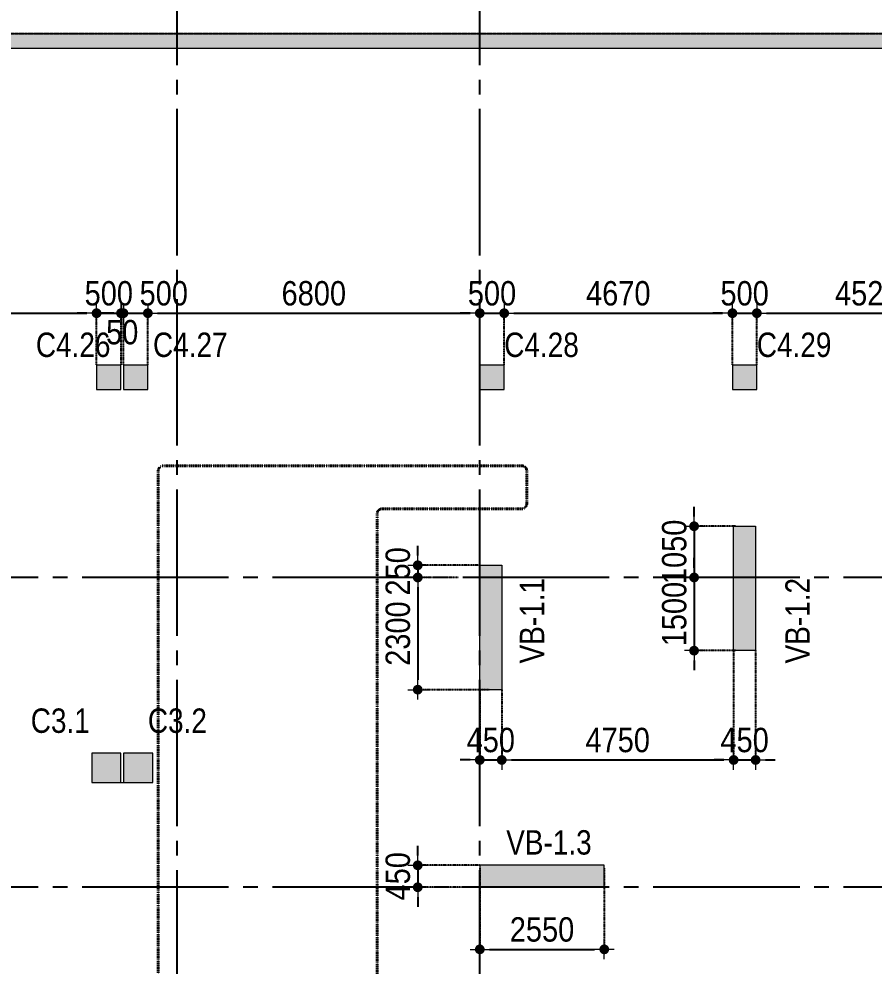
# Model space of a CAD drawing. Header units: millimetres. Extents: x -3973692 to -2843767, y 592734 to 838475.
# Drawn here: x -3681086 to -3663569, y 754266 to 773680 of the extents above; entities that cross this region are included whole.
import ezdxf
from ezdxf.enums import TextEntityAlignment as Align

# ---------------------------------------------------------------- set-up
doc = ezdxf.new("R2010")
doc.units = ezdxf.units.MM
doc.header["$MEASUREMENT"] = 0
doc.header["$PDMODE"] = 3
doc.header["$PDSIZE"] = -20
for name, pattern in [('CHG_XX_Cot_Ham 1$0$MB_Luoi truc$0$HTT Hidden 21', [3, 2, -1]), ('CHG_XX_Luoi truc$0$MB_Luoi truc$0$Center101', [13, 10, -1, 1, -1]), ('DIVIDE2', [15.875, 6.35, -3.175, 0, -3.175, 0, -3.175]), ('HIDDEN5', [2.8375, 1.25, -1.5875])]:
    doc.linetypes.add(name, pattern=pattern)
doc.layers.get('0').update_dxf_attribs({"lineweight": 9})
doc.layers.get('Defpoints').update_dxf_attribs({"color": 10, "lineweight": 0})
for name, color, linetype, lineweight in [("'S_General_Dim_1", 1, 'Continuous', 18), ("'S_General_Divide_3 Intermediate", 3, 'DIVIDE2', 40), ('CHG_XX_Cot_Ham 1$0$Ap0302_PC', 150, 'Continuous', 9), ('CHG_XX_Cot_Ham 1$0$Ap0302_PC @ 1', 150, 'Continuous', 9), ('CHG_XX_Cot_Ham 1$0$Ap0302_PC @ 150 VP1', 150, 'Continuous', 9), ('CHG_XX_Cot_Ham 1$0$Ap0302_PC @ 150 VP2', 150, 'Continuous', 9), ('CHG_XX_Cot_Ham 1$0$Ap0302_PC @ 150 VP3', 150, 'Continuous', 9), ('CHG_XX_Cot_Ham 1$0$Ap0302_PC @ 150 VP4', 150, 'Continuous', 9), ('CHG_XX_Cot_Ham 1$0$Ap0302_PC @ 150 VP5', 150, 'Continuous', 9), ('CHG_XX_Cot_Ham 1$0$Ap0302_PC @ 150 VP6', 150, 'Continuous', 9), ('CHG_XX_Cot_Ham 1$0$Ap0302_PC @ 150 VP7', 150, 'Continuous', 9), ('CHG_XX_Cot_Ham 1$0$Ap0302_PC @ 150 VP8', 150, 'Continuous', 9), ('CHG_XX_Cot_Ham 1$0$Ap0302_PC @ 150 VP9', 150, 'Continuous', 9), ('CHG_XX_Cot_Ham 1$0$Ap0302_PC @ 150 VPModel', 150, 'Continuous', 9), ('CHG_XX_Cot_Ham 1$0$Ap0311_H', 8, 'Continuous', 15), ('CHG_XX_Cot_Ham 1$0$S_Concrete_Cont_2 Normal', 2, 'Continuous', 13), ('TEXT', 7, 'Continuous', 15)]:
    doc.layers.add(name, color=color, linetype=linetype, lineweight=lineweight)
for name, color, linetype in [('CHG_XX_Cot_Ham 1$0$MB_Cot ham$0$Concrete Line', 6, 'Continuous'), ('CHG_XX_Cot_Ham 1$0$mb_cot tang 1-3$0$Concrete Line', 6, 'Continuous'), ('CHG_XX_Luoi truc$0$Grid', 34, 'Continuous'), ('CHG_XX_Luoi truc$0$Grid Line', 251, 'CHG_XX_Luoi truc$0$MB_Luoi truc$0$Center101'), ('dim', 1, 'Continuous')]:
    doc.layers.add(name, color=color, linetype=linetype)
doc.styles.add('arial', font='arial.ttf', dxfattribs={"width": 0.85})
doc.styles.add('CHG_XX_Luoi truc$0$MB_Luoi truc$0$Grid A-F$0$VNI-HelveCB', font='')
doc.styles.add('TTP-HelCon', font='')
doc.styles.get('CHG_XX_Luoi truc$0$MB_Luoi truc$0$Grid A-F$0$VNI-HelveCB').set_extended_font_data('VNI-Helve-Condense', bold=True)
doc.styles.get('TTP-HelCon').set_extended_font_data('VNI-Helve-Condense')
doc.dimstyles.new('200', dxfattribs={"dimscale": 200, "dimtxt": 2.5, "dimasz": 1, "dimexe": 0, "dimexo": 0, "dimgap": 0.75, "dimtad": 1, "dimdec": 0, "dimrnd": 10, "dimzin": 9, "dimdsep": 46, "dimtxsty": 'arial', "dimblk1": 'DIMDOT', "dimblk2": 'DIMDOT', "dimsah": 1, "dimcen": 2, "dimdle": 3, "dimclre": 8, "dimclrt": 2, "dimadec": 0, "dimazin": 0, "dimtfac": 1, "dimtdec": 0, "dimtix": 1, "dimtmove": 2, "dimatfit": 3, "dimldrblk": 'DIMPIJL', "dimfxl": 1, "dimtvp": 1.8, "dimtolj": 1, "dimtzin": 0, "dimarcsym": 0})

# ---------------------------------------------------------------- blocks, each defined once
blk = doc.blocks.new('*U2841')
at = {"layer": 'CHG_XX_Luoi truc$0$Grid Line'}
blk.add_line((0, 0), (0, 608), dxfattribs=at)
at = {"layer": 'CHG_XX_Luoi truc$0$Grid', "lineweight": -2, "style": 'CHG_XX_Luoi truc$0$MB_Luoi truc$0$Grid A-F$0$VNI-HelveCB'}
for tag, p in [('GRIDSUB', (0, 617)), ('GRID', (0, -9))]:
    blk.add_attdef(tag, text='', height=5, dxfattribs=at).set_placement(p, align=Align.MIDDLE)
blk = doc.blocks.new('*U2843')
at = {"layer": 'CHG_XX_Luoi truc$0$Grid Line'}
blk.add_line((0, 0), (0, 438), dxfattribs=at)
at = {"layer": 'CHG_XX_Luoi truc$0$Grid', "lineweight": -2, "style": 'CHG_XX_Luoi truc$0$MB_Luoi truc$0$Grid A-F$0$VNI-HelveCB'}
for tag, p in [('GRIDSUB', (0, 447)), ('GRID', (0, -9))]:
    blk.add_attdef(tag, text='', height=5, dxfattribs=at).set_placement(p, align=Align.MIDDLE)
blk = doc.blocks.new('CHG_XX_Luoi truc')
at = {"layer": 'CHG_XX_Luoi truc$0$Grid', "xscale": 300, "yscale": 300, "zscale": 300}
for p in [(70650, -12747), (76850, -12747)]:
    blk.add_blockref('*U2841', p, dxfattribs=at)
at = {"layer": 'CHG_XX_Luoi truc$0$Grid', "xscale": 300.0000000000013, "yscale": 300.0000000000013, "zscale": 300.0000000000013, "rotation": 90}
for p in [(110703, 152250), (110703, 145900)]:
    blk.add_blockref('*U2843', p, dxfattribs=at)
blk = doc.blocks.new('*U3241')
at = {"layer": 'CHG_XX_Cot_Ham 1$0$Ap0302_PC @ 1'}
h = blk.add_hatch(color=256, dxfattribs=at)
h.dxf.hatch_style = 1
h.paths.add_polyline_path([(450, 0), (0, 0), (0, -2550), (450, -2550)])
at = {"layer": 'CHG_XX_Cot_Ham 1$0$Ap0302_PC @ 150 VP1'}
h = blk.add_hatch(color=256, dxfattribs=at)
h.dxf.hatch_style = 1
h.paths.add_polyline_path([(450, 0), (0, 0), (0, -2550), (450, -2550)])
at = {"layer": 'CHG_XX_Cot_Ham 1$0$Ap0302_PC @ 150 VP2'}
h = blk.add_hatch(color=256, dxfattribs=at)
h.dxf.hatch_style = 1
h.paths.add_polyline_path([(450, 0), (0, 0), (0, -2550), (450, -2550)])
at = {"layer": 'CHG_XX_Cot_Ham 1$0$Ap0302_PC @ 150 VP3'}
h = blk.add_hatch(color=256, dxfattribs=at)
h.dxf.hatch_style = 1
h.paths.add_polyline_path([(450, 0), (0, 0), (0, -2550), (450, -2550)])
at = {"layer": 'CHG_XX_Cot_Ham 1$0$Ap0302_PC @ 150 VP4'}
h = blk.add_hatch(color=256, dxfattribs=at)
h.dxf.hatch_style = 1
h.paths.add_polyline_path([(450, 0), (0, 0), (0, -2550), (450, -2550)])
at = {"layer": 'CHG_XX_Cot_Ham 1$0$Ap0302_PC @ 150 VP5'}
h = blk.add_hatch(color=256, dxfattribs=at)
h.dxf.hatch_style = 1
h.paths.add_polyline_path([(450, 0), (0, 0), (0, -2550), (450, -2550)])
at = {"layer": 'CHG_XX_Cot_Ham 1$0$Ap0302_PC @ 150 VP6'}
h = blk.add_hatch(color=256, dxfattribs=at)
h.dxf.hatch_style = 1
h.paths.add_polyline_path([(450, 0), (0, 0), (0, -2550), (450, -2550)])
at = {"layer": 'CHG_XX_Cot_Ham 1$0$Ap0302_PC @ 150 VP7'}
h = blk.add_hatch(color=256, dxfattribs=at)
h.dxf.hatch_style = 1
h.paths.add_polyline_path([(450, 0), (0, 0), (0, -2550), (450, -2550)])
at = {"layer": 'CHG_XX_Cot_Ham 1$0$Ap0302_PC @ 150 VP8'}
h = blk.add_hatch(color=256, dxfattribs=at)
h.dxf.hatch_style = 1
h.paths.add_polyline_path([(450, 0), (0, 0), (0, -2550), (450, -2550)])
at = {"layer": 'CHG_XX_Cot_Ham 1$0$Ap0302_PC @ 150 VP9'}
h = blk.add_hatch(color=256, dxfattribs=at)
h.dxf.hatch_style = 1
h.paths.add_polyline_path([(450, 0), (0, 0), (0, -2550), (450, -2550)])
at = {"layer": 'CHG_XX_Cot_Ham 1$0$Ap0302_PC @ 150 VPModel'}
h = blk.add_hatch(color=256, dxfattribs=at)
h.dxf.hatch_style = 1
h.paths.add_polyline_path([(450, 0), (0, 0), (0, -2550), (450, -2550)])
blk = doc.blocks.new('CHG_XX_Cot_Ham 1$0$Block A_C450x2250')
at = {"layer": 'CHG_XX_Cot_Ham 1$0$Ap0302_PC'}
blk.add_lwpolyline([(450, -2550), (0, -2550), (0, 0), (450, 0)], close=True, dxfattribs=at)
blk.add_blockref('*U3241', (0, 0), dxfattribs=at)
blk = doc.blocks.new('*U3243')
at = {"layer": 'CHG_XX_Cot_Ham 1$0$Ap0302_PC @ 1'}
h = blk.add_hatch(color=3, dxfattribs=at)
h.dxf.hatch_style = 1
h.paths.add_polyline_path([(-250, -250), (-250, 250), (250, 250), (250, -250)])
at = {"layer": 'CHG_XX_Cot_Ham 1$0$Ap0302_PC @ 150 VP1'}
h = blk.add_hatch(color=3, dxfattribs=at)
h.dxf.hatch_style = 1
h.paths.add_polyline_path([(-250, -250), (-250, 250), (250, 250), (250, -250)])
at = {"layer": 'CHG_XX_Cot_Ham 1$0$Ap0302_PC @ 150 VP2'}
h = blk.add_hatch(color=3, dxfattribs=at)
h.dxf.hatch_style = 1
h.paths.add_polyline_path([(-250, -250), (-250, 250), (250, 250), (250, -250)])
at = {"layer": 'CHG_XX_Cot_Ham 1$0$Ap0302_PC @ 150 VP3'}
h = blk.add_hatch(color=3, dxfattribs=at)
h.dxf.hatch_style = 1
h.paths.add_polyline_path([(-250, -250), (-250, 250), (250, 250), (250, -250)])
at = {"layer": 'CHG_XX_Cot_Ham 1$0$Ap0302_PC @ 150 VP4'}
h = blk.add_hatch(color=3, dxfattribs=at)
h.dxf.hatch_style = 1
h.paths.add_polyline_path([(-250, -250), (-250, 250), (250, 250), (250, -250)])
at = {"layer": 'CHG_XX_Cot_Ham 1$0$Ap0302_PC @ 150 VP5'}
h = blk.add_hatch(color=3, dxfattribs=at)
h.dxf.hatch_style = 1
h.paths.add_polyline_path([(-250, -250), (-250, 250), (250, 250), (250, -250)])
at = {"layer": 'CHG_XX_Cot_Ham 1$0$Ap0302_PC @ 150 VP6'}
h = blk.add_hatch(color=3, dxfattribs=at)
h.dxf.hatch_style = 1
h.paths.add_polyline_path([(-250, -250), (-250, 250), (250, 250), (250, -250)])
at = {"layer": 'CHG_XX_Cot_Ham 1$0$Ap0302_PC @ 150 VP7'}
h = blk.add_hatch(color=3, dxfattribs=at)
h.dxf.hatch_style = 1
h.paths.add_polyline_path([(-250, -250), (-250, 250), (250, 250), (250, -250)])
at = {"layer": 'CHG_XX_Cot_Ham 1$0$Ap0302_PC @ 150 VP8'}
h = blk.add_hatch(color=3, dxfattribs=at)
h.dxf.hatch_style = 1
h.paths.add_polyline_path([(-250, -250), (-250, 250), (250, 250), (250, -250)])
at = {"layer": 'CHG_XX_Cot_Ham 1$0$Ap0302_PC @ 150 VP9'}
h = blk.add_hatch(color=3, dxfattribs=at)
h.dxf.hatch_style = 1
h.paths.add_polyline_path([(-250, -250), (-250, 250), (250, 250), (250, -250)])
at = {"layer": 'CHG_XX_Cot_Ham 1$0$Ap0302_PC @ 150 VPModel'}
h = blk.add_hatch(color=3, dxfattribs=at)
h.dxf.hatch_style = 1
h.paths.add_polyline_path([(-250, -250), (-250, 250), (250, 250), (250, -250)])
blk = doc.blocks.new('CHG_XX_Cot_Ham 1$0$500x500')
at = {"layer": 'CHG_XX_Cot_Ham 1$0$Ap0302_PC'}
blk.add_lwpolyline([(250, -250), (250, 250), (-250, 250), (-250, -250)], close=True, dxfattribs=at)
blk.add_blockref('*U3243', (0, 0), dxfattribs=at)
blk = doc.blocks.new('*U3242')
at = {"layer": 'CHG_XX_Cot_Ham 1$0$Ap0302_PC @ 1'}
h = blk.add_hatch(color=50, dxfattribs=at)
h.dxf.hatch_style = 1
h.paths.add_polyline_path([(-300, -300), (-300, 300), (300, 300), (300, -300)])
at = {"layer": 'CHG_XX_Cot_Ham 1$0$Ap0302_PC @ 150 VP1'}
h = blk.add_hatch(color=50, dxfattribs=at)
h.dxf.hatch_style = 1
h.paths.add_polyline_path([(-300, -300), (-300, 300), (300, 300), (300, -300)])
at = {"layer": 'CHG_XX_Cot_Ham 1$0$Ap0302_PC @ 150 VP2'}
h = blk.add_hatch(color=50, dxfattribs=at)
h.dxf.hatch_style = 1
h.paths.add_polyline_path([(-300, -300), (-300, 300), (300, 300), (300, -300)])
at = {"layer": 'CHG_XX_Cot_Ham 1$0$Ap0302_PC @ 150 VP3'}
h = blk.add_hatch(color=50, dxfattribs=at)
h.dxf.hatch_style = 1
h.paths.add_polyline_path([(-300, -300), (-300, 300), (300, 300), (300, -300)])
at = {"layer": 'CHG_XX_Cot_Ham 1$0$Ap0302_PC @ 150 VP4'}
h = blk.add_hatch(color=50, dxfattribs=at)
h.dxf.hatch_style = 1
h.paths.add_polyline_path([(-300, -300), (-300, 300), (300, 300), (300, -300)])
at = {"layer": 'CHG_XX_Cot_Ham 1$0$Ap0302_PC @ 150 VP5'}
h = blk.add_hatch(color=50, dxfattribs=at)
h.dxf.hatch_style = 1
h.paths.add_polyline_path([(-300, -300), (-300, 300), (300, 300), (300, -300)])
at = {"layer": 'CHG_XX_Cot_Ham 1$0$Ap0302_PC @ 150 VP6'}
h = blk.add_hatch(color=50, dxfattribs=at)
h.dxf.hatch_style = 1
h.paths.add_polyline_path([(-300, -300), (-300, 300), (300, 300), (300, -300)])
at = {"layer": 'CHG_XX_Cot_Ham 1$0$Ap0302_PC @ 150 VP7'}
h = blk.add_hatch(color=50, dxfattribs=at)
h.dxf.hatch_style = 1
h.paths.add_polyline_path([(-300, -300), (-300, 300), (300, 300), (300, -300)])
at = {"layer": 'CHG_XX_Cot_Ham 1$0$Ap0302_PC @ 150 VP8'}
h = blk.add_hatch(color=50, dxfattribs=at)
h.dxf.hatch_style = 1
h.paths.add_polyline_path([(-300, -300), (-300, 300), (300, 300), (300, -300)])
at = {"layer": 'CHG_XX_Cot_Ham 1$0$Ap0302_PC @ 150 VP9'}
h = blk.add_hatch(color=50, dxfattribs=at)
h.dxf.hatch_style = 1
h.paths.add_polyline_path([(-300, -300), (-300, 300), (300, 300), (300, -300)])
at = {"layer": 'CHG_XX_Cot_Ham 1$0$Ap0302_PC @ 150 VPModel'}
h = blk.add_hatch(color=50, dxfattribs=at)
h.dxf.hatch_style = 1
h.paths.add_polyline_path([(-300, -300), (-300, 300), (300, 300), (300, -300)])
blk = doc.blocks.new('CHG_XX_Cot_Ham 1$0$HoBoi_C600x600')
at = {"layer": 'CHG_XX_Cot_Ham 1$0$Ap0302_PC'}
blk.add_lwpolyline([(300, -300), (300, 300), (-300, 300), (-300, -300)], close=True, dxfattribs=at)
blk.add_blockref('*U3242', (0, 0), dxfattribs=at)
blk = doc.blocks.new('CHG_XX_Cot_Ham 1')
at = {"layer": 'CHG_XX_Cot_Ham 1$0$Ap0311_H'}
h = blk.add_hatch(color=256, dxfattribs=at)
h.dxf.hatch_style = 1
h.paths.add_polyline_path([(99639.2, 163400), (-10900, 163400), (-10900, 85450), (-300, 85450), (-300, 84050), (32350, 84050), (32350, -9000), (103575.5, -9000), (106050, -6022), (106050, 158254.3)])
h.paths.add_polyline_path([(99533.7, 163100), (105750, 158110.4), (105750, 90450), (105650, 90450), (105650, 90450), (105750, 90450), (105750, 13850), (105750, 13825.9), (105750, -5913.6), (103434.7, -8700), (93600, -8700), (32650, -8700), (32650, 84350), (0, 84350), (0, 85750), (-10600, 85750), (-10600, 163100), (93600, 163100)], flags=16)
at = {"layer": 'CHG_XX_Cot_Ham 1$0$Ap0302_PC'}
blk.add_lwpolyline([(32350, 84050), (-300, 84050), (-300, 85450), (-10900, 85450), (-10900, 163400), (99639.2, 163400), (106050, 158254.3), (106050, -6022), (103575.5, -9000), (32350, -9000)], close=True, dxfattribs=at)
blk.add_lwpolyline([(105750, 90444), (105750, -5913.6), (103434.7, -8700), (32650, -8700), (32650, 84350), (0, 84350), (0, 85750), (-10600, 85750), (-10600, 163100), (99533.7, 163100), (105750, 158110.4), (105750, 127475.9)], dxfattribs=at)
at = {"layer": 'CHG_XX_Cot_Ham 1$0$MB_Cot ham$0$Concrete Line', "linetype": 'CHG_XX_Cot_Ham 1$0$MB_Luoi truc$0$HTT Hidden 21'}
blk.add_lwpolyline([(99639.2, 163400), (106050, 158254.3), (106050, -6022), (103575.5, -9000), (32350, -9000), (32350, 84050), (-300, 84050), (-300, 85450), (-10900, 85450), (-10900, 163400)], close=True, dxfattribs=at)
at = {"layer": 'Defpoints'}
blk.add_line((68900, 148050), (69550.6, 148050), dxfattribs=at)
at = {"layer": 'CHG_XX_Cot_Ham 1$0$Ap0302_PC'}
for p in [(82050, 153300), (76850, 152500)]:
    blk.add_blockref('CHG_XX_Cot_Ham 1$0$Block A_C450x2250', p, dxfattribs=at)
at = {"layer": 'CHG_XX_Cot_Ham 1$0$Ap0302_PC', "xscale": -1, "rotation": 90}
blk.add_blockref('CHG_XX_Cot_Ham 1$0$Block A_C450x2250', (76850, 146350), dxfattribs=at)
at = {"layer": 'CHG_XX_Cot_Ham 1$0$mb_cot tang 1-3$0$Concrete Line'}
for name, p in [('CHG_XX_Luoi truc', (0, 0)), ('CHG_XX_Cot_Ham 1$0$HoBoi_C600x600', (69200, 148350)), ('CHG_XX_Cot_Ham 1$0$HoBoi_C600x600', (69850, 148350))]:
    blk.add_blockref(name, p, dxfattribs=at)
at = {"layer": 'CHG_XX_Cot_Ham 1$0$S_Concrete_Cont_2 Normal'}
for p in [(69250, 156350), (69800, 156350), (77100, 156350), (82275, 156350)]:
    blk.add_blockref('CHG_XX_Cot_Ham 1$0$500x500', p, dxfattribs=at)
blk = doc.blocks.new('b')
at = {"layer": 'TEXT', "color": 3, "style": 'TTP-HelCon'}
for s, p in [('VB-1.1', (-21380, -1762)), ('VB-1.2', (-15940, -1762))]:
    blk.add_text(s, height=500, rotation=90, dxfattribs=at).set_placement(p)
blk.add_text('VB-1.3', height=500, dxfattribs=at).set_placement((-22159, -5680))
blk = doc.blocks.new('DIMDOT')
for p, q in [((0, -1), (0, 1)), ((1, 0), (-1, 0))]:
    blk.add_line(p, q)
at = {"const_width": 0.5}
blk.add_lwpolyline([(-0.25, 0, 1), (0.25, 0, 1)], format="xyb", close=True, dxfattribs=at)
blk = doc.blocks.new('*D1588')
at = {"layer": "'S_General_Dim_1", "color": 8, "linetype": 'HIDDEN5', "lineweight": -2, "transparency": 16777216}
for p, q in [((-3671645, 759931), (-3671645, 758490)), ((-3671195, 759931), (-3671195, 758490))]:
    blk.add_line(p, q, dxfattribs=at)
at = {"layer": "'S_General_Dim_1", "color": 0, "lineweight": -2, "transparency": 16777216}
for p, q in [((-3671845, 758490), (-3672045, 758490)), ((-3671645, 758490), (-3671195, 758490)), ((-3670995, 758490), (-3670795, 758490))]:
    blk.add_line(p, q, dxfattribs=at)
at = {"layer": 'Defpoints', "color": 0, "transparency": 16777216}
for p in [(-3671645, 759931), (-3671195, 759931), (-3671195, 758490)]:
    blk.add_point(p, dxfattribs=at)
at = {"layer": "'S_General_Dim_1", "color": 0, "lineweight": -2, "transparency": 16777216, "xscale": 200, "yscale": 200, "zscale": 200}
blk.add_blockref('DIMDOT', (-3671645, 758490), dxfattribs=at)
at = {"layer": "'S_General_Dim_1", "color": 0, "lineweight": -2, "transparency": 16777216, "xscale": 200, "yscale": 200, "zscale": 200, "rotation": 180}
blk.add_blockref('DIMDOT', (-3671195, 758490), dxfattribs=at)
at = {"layer": "'S_General_Dim_1", "color": 2, "transparency": 16777216, "insert": (-3671420, 758896), "char_height": 500, "attachment_point": 5, "style": 'arial'}
blk.add_mtext('\\A1;450', dxfattribs=at)
blk = doc.blocks.new('DIMPIJL')
at = {"linetype": 'ByBlock'}
blk.add_solid([(-2.5, 0.417), (-2.5, -0.417), (0, 0)], dxfattribs=at)
blk = doc.blocks.new('*D1589')
at = {"layer": "'S_General_Dim_1", "color": 8, "linetype": 'HIDDEN5', "lineweight": -2, "transparency": 16777216}
for p, q in [((-3666445, 760731), (-3666445, 758490)), ((-3671195, 759931), (-3671195, 758490))]:
    blk.add_line(p, q, dxfattribs=at)
at = {"layer": "'S_General_Dim_1", "color": 0, "lineweight": -2, "transparency": 16777216}
blk.add_line((-3670995, 758490), (-3666645, 758490), dxfattribs=at)
at = {"layer": 'Defpoints', "color": 0, "transparency": 16777216}
for p in [(-3666445, 760731), (-3671195, 759931), (-3666445, 758490)]:
    blk.add_point(p, dxfattribs=at)
at = {"layer": "'S_General_Dim_1", "color": 0, "lineweight": -2, "transparency": 16777216, "xscale": 200, "yscale": 200, "zscale": 200, "rotation": 180}
blk.add_blockref('DIMDOT', (-3671195, 758490), dxfattribs=at)
at = {"layer": "'S_General_Dim_1", "color": 0, "lineweight": -2, "transparency": 16777216, "xscale": 200, "yscale": 200, "zscale": 200}
blk.add_blockref('DIMDOT', (-3666445, 758490), dxfattribs=at)
at = {"layer": "'S_General_Dim_1", "color": 2, "transparency": 16777216, "insert": (-3668820, 758896), "char_height": 500, "attachment_point": 5, "style": 'arial'}
blk.add_mtext('\\A1;4750', dxfattribs=at)
blk = doc.blocks.new('*D1590')
at = {"layer": "'S_General_Dim_1", "color": 8, "linetype": 'HIDDEN5', "lineweight": -2, "transparency": 16777216}
for p, q in [((-3666445, 760731), (-3666445, 758490)), ((-3665995, 760731), (-3665995, 758490))]:
    blk.add_line(p, q, dxfattribs=at)
at = {"layer": "'S_General_Dim_1", "color": 0, "lineweight": -2, "transparency": 16777216}
for p, q in [((-3666645, 758490), (-3666845, 758490)), ((-3666445, 758490), (-3665995, 758490)), ((-3665795, 758490), (-3665595, 758490))]:
    blk.add_line(p, q, dxfattribs=at)
at = {"layer": 'Defpoints', "color": 0, "transparency": 16777216}
for p in [(-3666445, 760731), (-3665995, 760731), (-3665995, 758490)]:
    blk.add_point(p, dxfattribs=at)
at = {"layer": "'S_General_Dim_1", "color": 0, "lineweight": -2, "transparency": 16777216, "xscale": 200, "yscale": 200, "zscale": 200}
blk.add_blockref('DIMDOT', (-3666445, 758490), dxfattribs=at)
at = {"layer": "'S_General_Dim_1", "color": 0, "lineweight": -2, "transparency": 16777216, "xscale": 200, "yscale": 200, "zscale": 200, "rotation": 180}
blk.add_blockref('DIMDOT', (-3665995, 758490), dxfattribs=at)
at = {"layer": "'S_General_Dim_1", "color": 2, "transparency": 16777216, "insert": (-3666220, 758896), "char_height": 500, "attachment_point": 5, "style": 'arial'}
blk.add_mtext('\\A1;450', dxfattribs=at)
blk = doc.blocks.new('*D1482')
at = {"layer": "'S_General_Dim_1", "color": 0, "lineweight": -2, "transparency": 16777216}
for p, q in [((-3672916, 762681), (-3672916, 762881)), ((-3672916, 762481), (-3672916, 762231)), ((-3672916, 762031), (-3672916, 761831))]:
    blk.add_line(p, q, dxfattribs=at)
at = {"layer": "'S_General_Dim_1", "color": 8, "linetype": 'HIDDEN5', "lineweight": -2, "transparency": 16777216}
for p, q in [((-3671645, 762481), (-3672916, 762481)), ((-3672080, 762231), (-3672916, 762231))]:
    blk.add_line(p, q, dxfattribs=at)
at = {"layer": 'Defpoints', "color": 0, "transparency": 16777216}
for p in [(-3671645, 762481), (-3672916, 762231), (-3672080, 762231)]:
    blk.add_point(p, dxfattribs=at)
at = {"layer": "'S_General_Dim_1", "color": 0, "lineweight": -2, "transparency": 16777216, "xscale": 200, "yscale": 200, "zscale": 200}
for p, rotation in [((-3672916, 762481), 270), ((-3672916, 762231), 90)]:
    blk.add_blockref('DIMDOT', p, dxfattribs=dict(at, rotation=rotation))
at = {"layer": "'S_General_Dim_1", "color": 2, "transparency": 16777216, "insert": (-3673322, 762356), "char_height": 500, "attachment_point": 5, "rotation": 90, "style": 'arial'}
blk.add_mtext('\\A1;250', dxfattribs=at)
blk = doc.blocks.new('*D1483')
at = {"layer": "'S_General_Dim_1", "color": 8, "linetype": 'HIDDEN5', "lineweight": -2, "transparency": 16777216}
for p, q in [((-3672080, 762231), (-3672916, 762231)), ((-3671445, 759931), (-3672916, 759931))]:
    blk.add_line(p, q, dxfattribs=at)
at = {"layer": "'S_General_Dim_1", "color": 0, "lineweight": -2, "transparency": 16777216}
blk.add_line((-3672916, 762031), (-3672916, 760131), dxfattribs=at)
at = {"layer": 'Defpoints', "color": 0, "transparency": 16777216}
for p in [(-3672080, 762231), (-3672916, 759931), (-3671445, 759931)]:
    blk.add_point(p, dxfattribs=at)
at = {"layer": "'S_General_Dim_1", "color": 0, "lineweight": -2, "transparency": 16777216, "xscale": 200, "yscale": 200, "zscale": 200}
for p, rotation in [((-3672916, 762231), 90), ((-3672916, 759931), 270)]:
    blk.add_blockref('DIMDOT', p, dxfattribs=dict(at, rotation=rotation))
at = {"layer": "'S_General_Dim_1", "color": 2, "transparency": 16777216, "insert": (-3673322, 761081), "char_height": 500, "attachment_point": 5, "rotation": 90, "style": 'arial'}
blk.add_mtext('\\A1;2300', dxfattribs=at)
blk = doc.blocks.new('*D1484')
at = {"layer": "'S_General_Dim_1", "color": 0, "lineweight": -2, "transparency": 16777216}
for p, q in [((-3672916, 756531), (-3672916, 756731)), ((-3672916, 756331), (-3672916, 755881)), ((-3672916, 755681), (-3672916, 755481))]:
    blk.add_line(p, q, dxfattribs=at)
at = {"layer": "'S_General_Dim_1", "color": 8, "linetype": 'HIDDEN5', "lineweight": -2, "transparency": 16777216}
for p, q in [((-3671645, 756331), (-3672916, 756331)), ((-3671645, 755881), (-3672916, 755881))]:
    blk.add_line(p, q, dxfattribs=at)
at = {"layer": 'Defpoints', "color": 0, "transparency": 16777216}
for p in [(-3671645, 756331), (-3672916, 755881), (-3671645, 755881)]:
    blk.add_point(p, dxfattribs=at)
at = {"layer": "'S_General_Dim_1", "color": 0, "lineweight": -2, "transparency": 16777216, "xscale": 200, "yscale": 200, "zscale": 200}
for p, rotation in [((-3672916, 756331), 270), ((-3672916, 755881), 90)]:
    blk.add_blockref('DIMDOT', p, dxfattribs=dict(at, rotation=rotation))
at = {"layer": "'S_General_Dim_1", "color": 2, "transparency": 16777216, "insert": (-3673322, 756106), "char_height": 500, "attachment_point": 5, "rotation": 90, "style": 'arial'}
blk.add_mtext('\\A1;450', dxfattribs=at)
blk = doc.blocks.new('*D1513')
at = {"layer": "'S_General_Dim_1", "color": 0, "lineweight": -2, "transparency": 16777216}
for p, q in [((-3667255, 763481), (-3667255, 763681)), ((-3667255, 763281), (-3667255, 762231)), ((-3667255, 762031), (-3667255, 761831))]:
    blk.add_line(p, q, dxfattribs=at)
at = {"layer": "'S_General_Dim_1", "color": 8, "linetype": 'HIDDEN5', "lineweight": -2, "transparency": 16777216}
for p, q in [((-3666395, 763281), (-3667255, 763281)), ((-3666395, 762231), (-3667255, 762231))]:
    blk.add_line(p, q, dxfattribs=at)
at = {"layer": 'Defpoints', "color": 0, "transparency": 16777216}
for p in [(-3666395, 763281), (-3667255, 762231), (-3666395, 762231)]:
    blk.add_point(p, dxfattribs=at)
at = {"layer": "'S_General_Dim_1", "color": 0, "lineweight": -2, "transparency": 16777216, "xscale": 200, "yscale": 200, "zscale": 200}
for p, rotation in [((-3667255, 763281), 270), ((-3667255, 762231), 90)]:
    blk.add_blockref('DIMDOT', p, dxfattribs=dict(at, rotation=rotation))
at = {"layer": "'S_General_Dim_1", "color": 2, "transparency": 16777216, "insert": (-3667660, 762756), "char_height": 500, "attachment_point": 5, "rotation": 90, "style": 'arial'}
blk.add_mtext('\\A1;1050', dxfattribs=at)
blk = doc.blocks.new('*D1514')
at = {"layer": "'S_General_Dim_1", "color": 0, "lineweight": -2, "transparency": 16777216}
for p, q in [((-3667255, 762431), (-3667255, 762631)), ((-3667255, 762231), (-3667255, 760731)), ((-3667255, 760531), (-3667255, 760331))]:
    blk.add_line(p, q, dxfattribs=at)
at = {"layer": "'S_General_Dim_1", "color": 8, "linetype": 'HIDDEN5', "lineweight": -2, "transparency": 16777216}
for p, q in [((-3666395, 762231), (-3667255, 762231)), ((-3666395, 760731), (-3667255, 760731))]:
    blk.add_line(p, q, dxfattribs=at)
at = {"layer": 'Defpoints', "color": 0, "transparency": 16777216}
for p in [(-3666395, 762231), (-3667255, 760731), (-3666395, 760731)]:
    blk.add_point(p, dxfattribs=at)
at = {"layer": "'S_General_Dim_1", "color": 0, "lineweight": -2, "transparency": 16777216, "xscale": 200, "yscale": 200, "zscale": 200}
for p, rotation in [((-3667255, 762231), 270), ((-3667255, 760731), 90)]:
    blk.add_blockref('DIMDOT', p, dxfattribs=dict(at, rotation=rotation))
at = {"layer": "'S_General_Dim_1", "color": 2, "transparency": 16777216, "insert": (-3667660, 761481), "char_height": 500, "attachment_point": 5, "rotation": 90, "style": 'arial'}
blk.add_mtext('\\A1;1500', dxfattribs=at)
blk = doc.blocks.new('*D1525')
at = {"layer": "'S_General_Dim_1", "color": 8, "linetype": 'HIDDEN5', "lineweight": -2, "transparency": 16777216}
for p, q in [((-3671645, 756281), (-3671645, 754608)), ((-3669095, 756281), (-3669095, 754608))]:
    blk.add_line(p, q, dxfattribs=at)
at = {"layer": "'S_General_Dim_1", "color": 0, "lineweight": -2, "transparency": 16777216}
blk.add_line((-3671445, 754608), (-3669295, 754608), dxfattribs=at)
at = {"layer": 'Defpoints', "color": 0, "transparency": 16777216}
for p in [(-3671645, 756281), (-3669095, 756281), (-3669095, 754608)]:
    blk.add_point(p, dxfattribs=at)
at = {"layer": "'S_General_Dim_1", "color": 0, "lineweight": -2, "transparency": 16777216, "xscale": 200, "yscale": 200, "zscale": 200, "rotation": 180}
blk.add_blockref('DIMDOT', (-3671645, 754608), dxfattribs=at)
at = {"layer": "'S_General_Dim_1", "color": 0, "lineweight": -2, "transparency": 16777216, "xscale": 200, "yscale": 200, "zscale": 200}
blk.add_blockref('DIMDOT', (-3669095, 754608), dxfattribs=at)
at = {"layer": "'S_General_Dim_1", "color": 2, "transparency": 16777216, "insert": (-3670370, 755013), "char_height": 500, "attachment_point": 5, "style": 'arial'}
blk.add_mtext('\\A1;2550', dxfattribs=at)
blk = doc.blocks.new('*D2363')
at = {"layer": "'S_General_Dim_1", "color": 0, "lineweight": -2, "transparency": 16777216}
for p, q in [((-3672916, 756531), (-3672916, 756731)), ((-3672916, 756331), (-3672916, 755881)), ((-3672916, 755681), (-3672916, 755481))]:
    blk.add_line(p, q, dxfattribs=at)
at = {"layer": "'S_General_Dim_1", "color": 8, "linetype": 'HIDDEN5', "lineweight": -2, "transparency": 16777216}
for p, q in [((-3671645, 756331), (-3672916, 756331)), ((-3671645, 755881), (-3672916, 755881))]:
    blk.add_line(p, q, dxfattribs=at)
at = {"layer": 'Defpoints', "color": 0, "transparency": 16777216}
for p in [(-3671645, 756331), (-3672916, 755881), (-3671645, 755881)]:
    blk.add_point(p, dxfattribs=at)
at = {"layer": "'S_General_Dim_1", "color": 0, "lineweight": -2, "transparency": 16777216, "xscale": 200, "yscale": 200, "zscale": 200}
for p, rotation in [((-3672916, 756331), 270), ((-3672916, 755881), 90)]:
    blk.add_blockref('DIMDOT', p, dxfattribs=dict(at, rotation=rotation))
at = {"layer": "'S_General_Dim_1", "color": 2, "transparency": 16777216, "insert": (-3673322, 756106), "char_height": 500, "attachment_point": 5, "rotation": 90, "style": 'arial'}
blk.add_mtext('\\A1;450', dxfattribs=at)
blk = doc.blocks.new('PODIUM')
at = {"layer": 'TEXT', "color": 6, "style": 'TTP-HelCon'}
for s, p in [('C4.26', (-9690, 90625)), ('C4.27', (-7291, 90625)), ('C4.28', (-96, 90625)), ('C4.29', (5079, 90625)), ('C3.1', (-9795, 82920)), ('C3.2', (-7396, 82920))]:
    blk.add_text(s, height=500, dxfattribs=at).set_placement(p)
blk = doc.blocks.new('*D2700')
at = {"layer": "'S_General_Dim_1", "color": 8, "linetype": 'HIDDEN5', "lineweight": -2, "transparency": 16777216}
for p, q in [((-3687095, 766581), (-3687095, 767648)), ((-3679495, 766581), (-3679495, 767648))]:
    blk.add_line(p, q, dxfattribs=at)
at = {"layer": "'S_General_Dim_1", "color": 0, "lineweight": -2, "transparency": 16777216}
blk.add_line((-3686895, 767648), (-3679695, 767648), dxfattribs=at)
at = {"layer": 'Defpoints', "color": 0, "transparency": 16777216}
for p in [(-3679495, 767648), (-3687095, 766581), (-3679495, 766581)]:
    blk.add_point(p, dxfattribs=at)
at = {"layer": "'S_General_Dim_1", "color": 0, "lineweight": -2, "transparency": 16777216, "xscale": 200, "yscale": 200, "zscale": 200, "rotation": 180}
blk.add_blockref('DIMDOT', (-3687095, 767648), dxfattribs=at)
at = {"layer": "'S_General_Dim_1", "color": 0, "lineweight": -2, "transparency": 16777216, "xscale": 200, "yscale": 200, "zscale": 200}
blk.add_blockref('DIMDOT', (-3679495, 767648), dxfattribs=at)
at = {"layer": "'S_General_Dim_1", "color": 2, "transparency": 16777216, "insert": (-3683295, 768053), "char_height": 500, "attachment_point": 5, "style": 'arial'}
blk.add_mtext('\\A1;7600', dxfattribs=at)
blk = doc.blocks.new('*D2701')
at = {"layer": "'S_General_Dim_1", "color": 0, "lineweight": -2, "transparency": 16777216}
for p, q in [((-3679695, 767648), (-3679895, 767648)), ((-3679495, 767648), (-3678995, 767648)), ((-3678795, 767648), (-3678595, 767648))]:
    blk.add_line(p, q, dxfattribs=at)
at = {"layer": "'S_General_Dim_1", "color": 8, "linetype": 'HIDDEN5', "lineweight": -2, "transparency": 16777216}
for p, q in [((-3679495, 766581), (-3679495, 767648)), ((-3678995, 766581), (-3678995, 767648))]:
    blk.add_line(p, q, dxfattribs=at)
at = {"layer": 'Defpoints', "color": 0, "transparency": 16777216}
for p in [(-3678995, 767648), (-3679495, 766581), (-3678995, 766581)]:
    blk.add_point(p, dxfattribs=at)
at = {"layer": "'S_General_Dim_1", "color": 0, "lineweight": -2, "transparency": 16777216, "xscale": 200, "yscale": 200, "zscale": 200}
blk.add_blockref('DIMDOT', (-3679495, 767648), dxfattribs=at)
at = {"layer": "'S_General_Dim_1", "color": 0, "lineweight": -2, "transparency": 16777216, "xscale": 200, "yscale": 200, "zscale": 200, "rotation": 180}
blk.add_blockref('DIMDOT', (-3678995, 767648), dxfattribs=at)
at = {"layer": "'S_General_Dim_1", "color": 2, "transparency": 16777216, "insert": (-3679245, 768053), "char_height": 500, "attachment_point": 5, "style": 'arial'}
blk.add_mtext('\\A1;500', dxfattribs=at)
blk = doc.blocks.new('*D2702')
at = {"layer": "'S_General_Dim_1", "color": 0, "lineweight": -2, "transparency": 16777216}
for p, q in [((-3679195, 767648), (-3679395, 767648)), ((-3678995, 767648), (-3678945, 767648)), ((-3678745, 767648), (-3678545, 767648))]:
    blk.add_line(p, q, dxfattribs=at)
at = {"layer": "'S_General_Dim_1", "color": 8, "linetype": 'HIDDEN5', "lineweight": -2, "transparency": 16777216}
for p, q in [((-3678995, 766581), (-3678995, 767648)), ((-3678945, 766581), (-3678945, 767648))]:
    blk.add_line(p, q, dxfattribs=at)
at = {"layer": 'Defpoints', "color": 0, "transparency": 16777216}
for p in [(-3678945, 767648), (-3678995, 766581), (-3678945, 766581)]:
    blk.add_point(p, dxfattribs=at)
at = {"layer": "'S_General_Dim_1", "color": 0, "lineweight": -2, "transparency": 16777216, "xscale": 200, "yscale": 200, "zscale": 200}
blk.add_blockref('DIMDOT', (-3678995, 767648), dxfattribs=at)
at = {"layer": "'S_General_Dim_1", "color": 0, "lineweight": -2, "transparency": 16777216, "xscale": 200, "yscale": 200, "zscale": 200, "rotation": 180}
blk.add_blockref('DIMDOT', (-3678945, 767648), dxfattribs=at)
at = {"layer": "'S_General_Dim_1", "color": 2, "transparency": 16777216, "insert": (-3678970, 767256), "char_height": 500, "attachment_point": 5, "style": 'arial'}
blk.add_mtext('\\A1;50', dxfattribs=at)
blk = doc.blocks.new('*D2703')
at = {"layer": "'S_General_Dim_1", "color": 0, "lineweight": -2, "transparency": 16777216}
for p, q in [((-3679145, 767648), (-3679345, 767648)), ((-3678945, 767648), (-3678445, 767648)), ((-3678245, 767648), (-3678045, 767648))]:
    blk.add_line(p, q, dxfattribs=at)
at = {"layer": "'S_General_Dim_1", "color": 8, "linetype": 'HIDDEN5', "lineweight": -2, "transparency": 16777216}
for p, q in [((-3678945, 766581), (-3678945, 767648)), ((-3678445, 766581), (-3678445, 767648))]:
    blk.add_line(p, q, dxfattribs=at)
at = {"layer": 'Defpoints', "color": 0, "transparency": 16777216}
for p in [(-3678445, 767648), (-3678945, 766581), (-3678445, 766581)]:
    blk.add_point(p, dxfattribs=at)
at = {"layer": "'S_General_Dim_1", "color": 0, "lineweight": -2, "transparency": 16777216, "xscale": 200, "yscale": 200, "zscale": 200}
blk.add_blockref('DIMDOT', (-3678945, 767648), dxfattribs=at)
at = {"layer": "'S_General_Dim_1", "color": 0, "lineweight": -2, "transparency": 16777216, "xscale": 200, "yscale": 200, "zscale": 200, "rotation": 180}
blk.add_blockref('DIMDOT', (-3678445, 767648), dxfattribs=at)
at = {"layer": "'S_General_Dim_1", "color": 2, "transparency": 16777216, "insert": (-3678119, 768053), "char_height": 500, "attachment_point": 5, "style": 'arial'}
blk.add_mtext('\\A1;500', dxfattribs=at)
blk = doc.blocks.new('*D2704')
at = {"layer": "'S_General_Dim_1", "color": 8, "linetype": 'HIDDEN5', "lineweight": -2, "transparency": 16777216}
for p, q in [((-3678445, 766581), (-3678445, 767648)), ((-3671645, 766578), (-3671645, 767648))]:
    blk.add_line(p, q, dxfattribs=at)
at = {"layer": "'S_General_Dim_1", "color": 0, "lineweight": -2, "transparency": 16777216}
blk.add_line((-3678245, 767648), (-3671845, 767648), dxfattribs=at)
at = {"layer": 'Defpoints', "color": 0, "transparency": 16777216}
for p in [(-3671645, 767648), (-3678445, 766581), (-3671645, 766578)]:
    blk.add_point(p, dxfattribs=at)
at = {"layer": "'S_General_Dim_1", "color": 0, "lineweight": -2, "transparency": 16777216, "xscale": 200, "yscale": 200, "zscale": 200, "rotation": 180}
blk.add_blockref('DIMDOT', (-3678445, 767648), dxfattribs=at)
at = {"layer": "'S_General_Dim_1", "color": 0, "lineweight": -2, "transparency": 16777216, "xscale": 200, "yscale": 200, "zscale": 200}
blk.add_blockref('DIMDOT', (-3671645, 767648), dxfattribs=at)
at = {"layer": "'S_General_Dim_1", "color": 2, "transparency": 16777216, "insert": (-3675045, 768053), "char_height": 500, "attachment_point": 5, "style": 'arial'}
blk.add_mtext('\\A1;6800', dxfattribs=at)
blk = doc.blocks.new('*D2705')
at = {"layer": "'S_General_Dim_1", "color": 0, "lineweight": -2, "transparency": 16777216}
for p, q in [((-3671845, 767648), (-3672045, 767648)), ((-3671645, 767648), (-3671145, 767648)), ((-3670945, 767648), (-3670745, 767648))]:
    blk.add_line(p, q, dxfattribs=at)
at = {"layer": "'S_General_Dim_1", "color": 8, "linetype": 'HIDDEN5', "lineweight": -2, "transparency": 16777216}
for p, q in [((-3671645, 766578), (-3671645, 767648)), ((-3671145, 766578), (-3671145, 767648))]:
    blk.add_line(p, q, dxfattribs=at)
at = {"layer": 'Defpoints', "color": 0, "transparency": 16777216}
for p in [(-3671145, 767648), (-3671645, 766578), (-3671145, 766578)]:
    blk.add_point(p, dxfattribs=at)
at = {"layer": "'S_General_Dim_1", "color": 0, "lineweight": -2, "transparency": 16777216, "xscale": 200, "yscale": 200, "zscale": 200}
blk.add_blockref('DIMDOT', (-3671645, 767648), dxfattribs=at)
at = {"layer": "'S_General_Dim_1", "color": 0, "lineweight": -2, "transparency": 16777216, "xscale": 200, "yscale": 200, "zscale": 200, "rotation": 180}
blk.add_blockref('DIMDOT', (-3671145, 767648), dxfattribs=at)
at = {"layer": "'S_General_Dim_1", "color": 2, "transparency": 16777216, "insert": (-3671395, 768053), "char_height": 500, "attachment_point": 5, "style": 'arial'}
blk.add_mtext('\\A1;500', dxfattribs=at)
blk = doc.blocks.new('*D2706')
at = {"layer": "'S_General_Dim_1", "color": 8, "linetype": 'HIDDEN5', "lineweight": -2, "transparency": 16777216}
for p, q in [((-3671145, 766578), (-3671145, 767648)), ((-3666470, 766581), (-3666470, 767648))]:
    blk.add_line(p, q, dxfattribs=at)
at = {"layer": "'S_General_Dim_1", "color": 0, "lineweight": -2, "transparency": 16777216}
blk.add_line((-3670945, 767648), (-3666670, 767648), dxfattribs=at)
at = {"layer": 'Defpoints', "color": 0, "transparency": 16777216}
for p in [(-3666470, 767648), (-3671145, 766578), (-3666470, 766581)]:
    blk.add_point(p, dxfattribs=at)
at = {"layer": "'S_General_Dim_1", "color": 0, "lineweight": -2, "transparency": 16777216, "xscale": 200, "yscale": 200, "zscale": 200, "rotation": 180}
blk.add_blockref('DIMDOT', (-3671145, 767648), dxfattribs=at)
at = {"layer": "'S_General_Dim_1", "color": 0, "lineweight": -2, "transparency": 16777216, "xscale": 200, "yscale": 200, "zscale": 200}
blk.add_blockref('DIMDOT', (-3666470, 767648), dxfattribs=at)
at = {"layer": "'S_General_Dim_1", "color": 2, "transparency": 16777216, "insert": (-3668808, 768053), "char_height": 500, "attachment_point": 5, "style": 'arial'}
blk.add_mtext('\\A1;4670', dxfattribs=at)
blk = doc.blocks.new('*D2707')
at = {"layer": "'S_General_Dim_1", "color": 0, "lineweight": -2, "transparency": 16777216}
for p, q in [((-3666670, 767648), (-3666870, 767648)), ((-3666470, 767648), (-3665970, 767648)), ((-3665770, 767648), (-3665570, 767648))]:
    blk.add_line(p, q, dxfattribs=at)
at = {"layer": "'S_General_Dim_1", "color": 8, "linetype": 'HIDDEN5', "lineweight": -2, "transparency": 16777216}
for p, q in [((-3666470, 766581), (-3666470, 767648)), ((-3665970, 766578), (-3665970, 767648))]:
    blk.add_line(p, q, dxfattribs=at)
at = {"layer": 'Defpoints', "color": 0, "transparency": 16777216}
for p in [(-3665970, 767648), (-3666470, 766581), (-3665970, 766578)]:
    blk.add_point(p, dxfattribs=at)
at = {"layer": "'S_General_Dim_1", "color": 0, "lineweight": -2, "transparency": 16777216, "xscale": 200, "yscale": 200, "zscale": 200}
blk.add_blockref('DIMDOT', (-3666470, 767648), dxfattribs=at)
at = {"layer": "'S_General_Dim_1", "color": 0, "lineweight": -2, "transparency": 16777216, "xscale": 200, "yscale": 200, "zscale": 200, "rotation": 180}
blk.add_blockref('DIMDOT', (-3665970, 767648), dxfattribs=at)
at = {"layer": "'S_General_Dim_1", "color": 2, "transparency": 16777216, "insert": (-3666220, 768053), "char_height": 500, "attachment_point": 5, "style": 'arial'}
blk.add_mtext('\\A1;500', dxfattribs=at)
blk = doc.blocks.new('*D2708')
at = {"layer": "'S_General_Dim_1", "color": 8, "linetype": 'HIDDEN5', "lineweight": -2, "transparency": 16777216}
for p, q in [((-3665970, 766578), (-3665970, 767648)), ((-3661445, 766578), (-3661445, 767648))]:
    blk.add_line(p, q, dxfattribs=at)
at = {"layer": "'S_General_Dim_1", "color": 0, "lineweight": -2, "transparency": 16777216}
blk.add_line((-3665770, 767648), (-3661645, 767648), dxfattribs=at)
at = {"layer": 'Defpoints', "color": 0, "transparency": 16777216}
for p in [(-3661445, 767648), (-3665970, 766578), (-3661445, 766578)]:
    blk.add_point(p, dxfattribs=at)
at = {"layer": "'S_General_Dim_1", "color": 0, "lineweight": -2, "transparency": 16777216, "xscale": 200, "yscale": 200, "zscale": 200, "rotation": 180}
blk.add_blockref('DIMDOT', (-3665970, 767648), dxfattribs=at)
at = {"layer": "'S_General_Dim_1", "color": 0, "lineweight": -2, "transparency": 16777216, "xscale": 200, "yscale": 200, "zscale": 200}
blk.add_blockref('DIMDOT', (-3661445, 767648), dxfattribs=at)
at = {"layer": "'S_General_Dim_1", "color": 2, "transparency": 16777216, "insert": (-3663708, 768053), "char_height": 500, "attachment_point": 5, "style": 'arial'}
blk.add_mtext('\\A1;4520', dxfattribs=at)

msp = doc.modelspace()

# ---------------------------------------------------------------- linework, layer by layer
at = {"layer": "'S_General_Divide_3 Intermediate"}
msp.add_lwpolyline([(-3670784.1, 764520.5), (-3678131.2, 764520.5, 0.4142136), (-3678231.2, 764420.5), (-3678231.2, 752213.8, 0.4142136), (-3678131.2, 752113.8), (-3670970.5, 752113.8, 0.4142136), (-3670870.5, 752213.8), (-3670870.5, 753044.9, 0.4142136), (-3670970.5, 753144.9), (-3673647.3, 753144.9, -0.4142136), (-3673747.3, 753244.9), (-3673747.3, 763538.8, -0.4142136), (-3673647.3, 763638.8), (-3670784.1, 763638.8, 0.4142136), (-3670684.1, 763738.8), (-3670684.1, 764420.5, 0.4142136)], format="xyb", close=True, dxfattribs=at)

# ---------------------------------------------------------------- block references
msp.add_blockref('CHG_XX_Cot_Ham 1', (-3748495.2, 609981), dxfattribs=at)
at = {"layer": 'dim'}
msp.add_blockref('b', (-3648945.2, 762231), dxfattribs=at)
at = {"layer": 'TEXT'}
msp.add_blockref('PODIUM', (-3671048.8, 676125.7), dxfattribs=at)

# ---------------------------------------------------------------- dimensions: what is measured, and where the dimension line sits
at = {"layer": "'S_General_Dim_1"}
for base, p1, p2, picture, middle in [((-3679495.2, 767648), (-3687095.2, 766581), (-3679495.2, 766581), '*D2700', (-3683295.2, 768053.3)), ((-3678995.2, 767648), (-3679495.2, 766581), (-3678995.2, 766581), '*D2701', (-3679245.2, 768053.3)), ((-3671645.2, 767648), (-3678445.2, 766581), (-3671645.2, 766578.3), '*D2704', (-3675045.2, 768053.3)), ((-3671145.2, 767648), (-3671645.2, 766578.3), (-3671145.2, 766578.3), '*D2705', (-3671395.2, 768053.3)), ((-3666470.2, 767648), (-3671145.2, 766578.3), (-3666470.2, 766581), '*D2706', (-3668807.7, 768053.3)), ((-3665970.2, 767648), (-3666470.2, 766581), (-3665970.2, 766578.2), '*D2707', (-3666220.2, 768053.3)), ((-3661445.2, 767648), (-3665970.2, 766578.2), (-3661445.2, 766578.2), '*D2708', (-3663707.7, 768053.3)), ((-3666445.2, 758490.4), (-3671195.2, 759931), (-3666445.2, 760731), '*D1589', (-3668820.2, 758895.7)), ((-3665995.2, 758490.4), (-3666445.2, 760731), (-3665995.2, 760731), '*D1590', (-3666220.2, 758895.7)), ((-3671195.2, 758490.4), (-3671645.2, 759931), (-3671195.2, 759931), '*D1588', (-3671420.2, 758895.7)), ((-3669095.2, 754608.1), (-3671645.2, 756281), (-3669095.2, 756281), '*D1525', (-3670370.2, 755013.4))]:
    dim = msp.add_linear_dim(base=base, p1=p1, p2=p2, dimstyle='200', dxfattribs=at)
    dim.commit()
    dim.dimension.update_dxf_attribs({"geometry": picture, "text_midpoint": middle})
for base, p1, p2, picture, middle in [((-3678445.2, 767648), (-3678945.2, 766581), (-3678445.2, 766581), '*D2703', (-3678118.6, 768053.3)), ((-3678945.2, 767648), (-3678995.2, 766581), (-3678945.2, 766581), '*D2702', (-3678970.2, 767255.8))]:
    dim = msp.add_linear_dim(base=base, p1=p1, p2=p2, dimstyle='200', dxfattribs=at)
    dim.commit()
    dim.dimension.update_dxf_attribs({"geometry": picture, "text_midpoint": middle, "dimtype": 160})
for base, p1, p2, picture, middle in [((-3667254.5, 762231), (-3666395.2, 763281), (-3666395.2, 762231), '*D1513', (-3667659.8, 762756)), ((-3672916.4, 762231), (-3671645.2, 762481), (-3672080.2, 762231), '*D1482', (-3673321.6, 762356)), ((-3667254.5, 760731), (-3666395.2, 762231), (-3666395.2, 760731), '*D1514', (-3667659.8, 761481)), ((-3672916.4, 759931), (-3672080.2, 762231), (-3671445.2, 759931), '*D1483', (-3673321.8, 761081)), ((-3672916.4, 755881), (-3671645.2, 756331), (-3671645.2, 755881), '*D1484', (-3673321.6, 756106)), ((-3672916.4, 755881), (-3671645.2, 756331), (-3671645.2, 755881), '*D2363', (-3673321.6, 756106))]:
    dim = msp.add_linear_dim(base=base, p1=p1, p2=p2, angle=90, dimstyle='200', dxfattribs=at)
    dim.commit()
    dim.dimension.update_dxf_attribs({"geometry": picture, "text_midpoint": middle})

doc.saveas('drawing.dxf')
